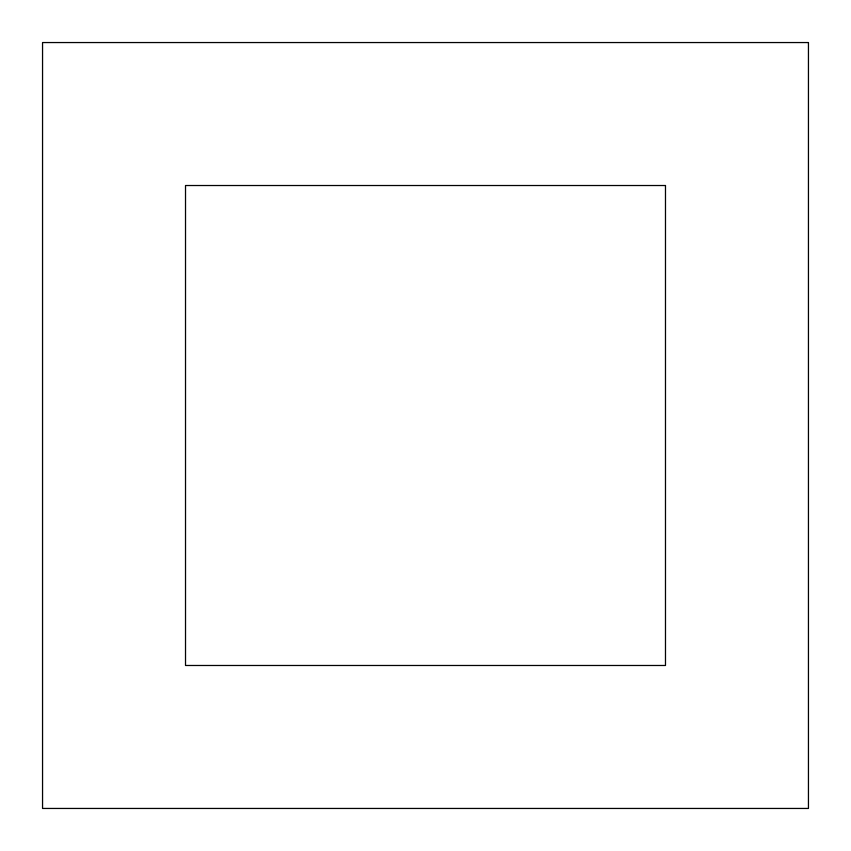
<?xml version="1.0" encoding="UTF-8"?>
<svg xmlns="http://www.w3.org/2000/svg" width="851" height="851" viewBox="0 0 851 851"><rect width="100%" height="100%" fill="white"/><g stroke="black" fill="none" stroke-linecap="round" stroke-linejoin="round"><path stroke-width="1.28" d="M808.45 42.55L42.55 42.55L42.55 808.45L808.45 808.45L808.45 42.55M665.482 185.518L185.518 185.518L185.518 665.482L665.482 665.482L665.482 185.518"/></g></svg>
